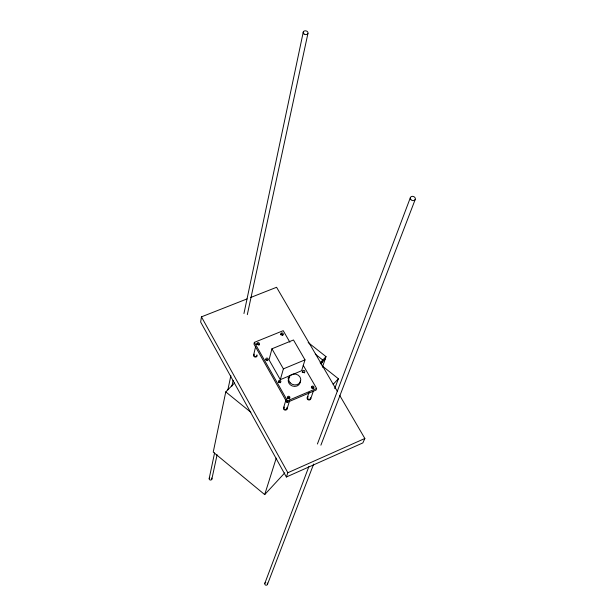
<?xml version="1.0" encoding="UTF-8"?>
<svg xmlns="http://www.w3.org/2000/svg" width="616" height="616" viewBox="0 0 616 616"><rect width="100%" height="100%" fill="white"/><g stroke="black" fill="none" stroke-linecap="round" stroke-linejoin="round"><path stroke-width="0.92" d="M247.062 298.906L201.44 316.855L200.647 322.037L286.363 477.007L362.855 442.912L364.857 438.477L339.632 395.28M234.557 383.013L225.764 391.899L213.236 452.098L264.695 494.602L284.792 472.857M209.224 478.347L214.584 452.914M227.874 389.82L230.854 375.691M243.951 313.536L303.288 31.947M211.827 479.225L217.094 454.77M231.901 386.124L233.118 380.48M247.309 314.653L307.931 33.472M289.89 342.226L283.214 330.669L254.362 342.373L253.961 344.098L286.994 402.44L316.046 390.074L316.609 388.45L303.249 365.334M253.569 355.232L255.609 346.631M271.933 348.802L269.053 359.844L280.311 379.656L301.601 370.74L305.005 359.867L293.478 339.978L271.933 348.802L283.391 368.869L280.311 379.656M283.537 407.9L286.163 399.253M286.994 402.44L287.487 400.831L254.362 342.373M287.002 409.062L289.674 400.431M264.695 494.602L276.245 458.135M307.23 397.79L308.978 392.554M321.344 364.272L322.776 360.052L315.307 354.146M310.672 398.945L313.344 391.106M322.414 367.221L326.033 356.641L308.146 342.504M286.363 477.007L287.841 472.734L364.857 438.477M334.704 388.665L338.4 378.748L322.014 365.758M264.811 583.383L308.916 466.497M317.402 444.02L410.356 197.674M267.498 584.291L313.66 464.041M320.89 445.191L415.276 199.307M333.148 384.33L338.4 378.748M320.636 363.848L325.202 359.066M320.127 362.816L326.033 356.641M287.88 378.162L288.534 377.785M287.487 400.831L316.609 388.45M283.391 368.869L305.005 359.867M250.635 297.497L276.576 287.287L337.206 391.122M225.764 391.899L250.866 412.289M201.44 316.855L287.841 472.734M300.323 380.904A6.137 5.436 17.1 0 1 292.269 385.986A6.137 5.436 17.1 0 1 289.766 376.946M310.087 398.752A1.201 1.07 18.7 0 1 308.616 399.384A1.201 1.07 18.7 0 1 307.815 397.99M286.463 408.662A1.209 1.078 17.1 0 1 284.869 409.486A1.209 1.078 17.1 0 1 284.276 407.823M256.51 355.771A1.186 1.047 13.6 0 1 255.109 356.502A1.186 1.047 13.6 0 1 254.2 355.209M280.049 382.521A6.329 5.598 16 0 1 278.856 381.997M280.165 382.12A6.329 5.598 16 0 1 278.971 381.597M311.319 387.272A1.848 1.632 18.7 0 1 313.867 388.234M310.533 397.697A1.817 1.617 18.7 0 1 309.756 399.884A1.817 1.617 18.7 0 1 307.322 398.952A1.817 1.617 18.7 0 1 308.239 396.82M287.318 397.459A1.856 1.655 17.1 0 1 289.805 398.29M286.786 407.669A1.833 1.64 17.1 0 1 286.263 409.925A1.833 1.64 17.1 0 1 283.753 409.301A1.833 1.64 17.1 0 1 284.276 407.045M311.411 387.895A1.217 1.078 18.7 0 1 313.298 388.434M287.403 398.082A1.224 1.093 17.1 0 1 289.374 398.845M278.432 382.251A1.217 1.086 15.9 0 1 280.319 382.798M302.21 372.357A1.209 1.07 17.6 0 1 304.319 372.965M265.789 359.96A1.209 1.07 14.5 0 1 267.729 360.707M280.827 334.827A1.194 1.04 15.2 0 1 282.721 335.458M256.857 344.644A1.209 1.055 13.6 0 1 258.959 345.245M280.596 334.288A1.817 1.578 15.2 0 1 283.083 334.904M256.525 344.136A1.825 1.602 13.6 0 1 259.382 344.714M256.934 354.839A1.802 1.586 13.6 0 1 256.271 356.903A1.802 1.586 13.6 0 1 253.877 356.31A1.802 1.586 13.6 0 1 254.254 354.169M267.267 583.029A1.417 1.355 24.7 0 1 266.882 585.031A1.417 1.355 24.7 0 1 264.872 584.345A1.417 1.355 24.7 0 1 265.742 582.513M211.619 478.047A1.378 1.27 10.7 0 1 211.35 479.825A1.378 1.27 10.7 0 1 209.432 479.525A1.378 1.27 10.7 0 1 209.702 477.747M290.144 382.805A6.152 5.444 17.1 0 0 300.493 381.558A6.152 5.444 17.1 0 0 293.501 373.989A6.152 5.444 17.1 0 0 290.144 382.805M311.788 387.764A1.224 1.078 18.7 0 0 313.86 387.633A1.224 1.078 18.7 0 0 312.566 386.063A1.224 1.078 18.7 0 0 311.788 387.764M287.788 398.067A1.232 1.093 17.1 0 0 289.836 397.759A1.232 1.093 17.1 0 0 288.396 396.273A1.232 1.093 17.1 0 0 287.788 398.067M278.779 382.19A1.224 1.086 15.9 0 0 280.827 381.889A1.224 1.086 15.9 0 0 279.395 380.418A1.224 1.086 15.9 0 0 278.779 382.19M302.795 372.118A1.217 1.07 17.5 0 0 304.82 371.818A1.217 1.07 17.5 0 0 303.395 370.362A1.217 1.07 17.5 0 0 302.795 372.118M266.097 359.829A1.217 1.07 14.5 0 0 268.129 359.536A1.217 1.07 14.5 0 0 266.72 358.089A1.217 1.07 14.5 0 0 266.097 359.829M281.173 334.619A1.201 1.047 15.2 0 0 283.183 334.334A1.201 1.047 15.2 0 0 281.781 332.91A1.201 1.047 15.2 0 0 281.173 334.619M257.388 344.406A1.209 1.055 13.6 0 0 259.359 343.944A1.209 1.055 13.6 0 0 257.819 342.627A1.209 1.055 13.6 0 0 257.388 344.406M410.857 199.638A2.595 2.102 19.7 0 0 415.199 199.507A2.595 2.102 19.7 0 0 412.389 196.327A2.595 2.102 19.7 0 0 410.857 199.638M304.035 34.003A2.449 1.879 13.5 0 0 307.992 33.287A2.449 1.879 13.5 0 0 304.805 30.846A2.449 1.879 13.5 0 0 304.035 34.003"/></g></svg>
